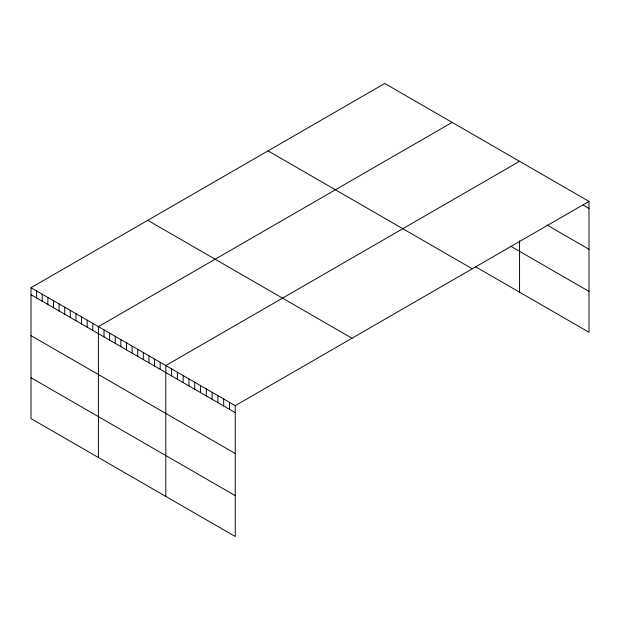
<?xml version="1.0" encoding="UTF-8"?>
<svg xmlns="http://www.w3.org/2000/svg" width="620" height="620" viewBox="0 0 620 620"><rect width="100%" height="100%" fill="white"/><g stroke="black" fill="none" stroke-linecap="round" stroke-linejoin="round"><path stroke-width="0.93" d="M589 201.407L235.251 405.643L235.251 536.517L31 418.593L31 287.719L384.749 83.483L589 201.407L589 332.281L475.424 266.709M452.15 122.396L98.402 326.632L98.402 457.514M519.552 161.308L165.804 365.544L165.804 496.426M583.211 205.081L589 208.429M546.84 224.952L589 249.294M510.725 246.218L589 291.408M268.01 150.877L472.262 268.801M147.738 220.317L351.99 338.241M31 287.719L235.251 405.643M31 294.74L235.251 412.657M31 335.614L235.251 453.53M31 377.719L235.251 495.643M519.552 240.785L519.552 292.19M229.462 402.303L229.462 409.316M223.673 398.954L223.673 405.976M217.891 395.614L217.891 402.636M212.102 392.274L212.102 399.296M206.313 388.934L206.313 395.955M200.531 385.594L200.531 392.615M194.742 382.253L194.742 389.275M188.953 378.913L188.953 385.935M183.163 375.573L183.163 382.587M177.382 372.233L177.382 379.246M171.593 368.885L171.593 375.906M160.185 362.305L160.185 369.326M154.574 359.058L154.574 366.079M148.955 355.818L148.955 362.84M143.336 352.579L143.336 359.592M137.718 349.331L137.718 356.353M132.107 346.092L132.107 353.113M126.488 342.844L126.488 349.866M120.869 339.605L120.869 346.627M115.25 336.358L115.25 343.379M109.639 333.118L109.639 340.14M104.02 329.879L104.02 336.892M92.783 323.392L92.783 330.406M87.172 320.145L87.172 327.166M81.553 316.905L81.553 323.927M75.934 313.658L75.934 320.679M70.316 310.419L70.316 317.44M64.705 307.171L64.705 314.193M59.086 303.932L59.086 310.953M53.467 300.692L53.467 307.706M47.849 297.445L47.849 304.466M42.238 294.206L42.238 301.227M36.619 290.958L36.619 297.98"/></g></svg>
